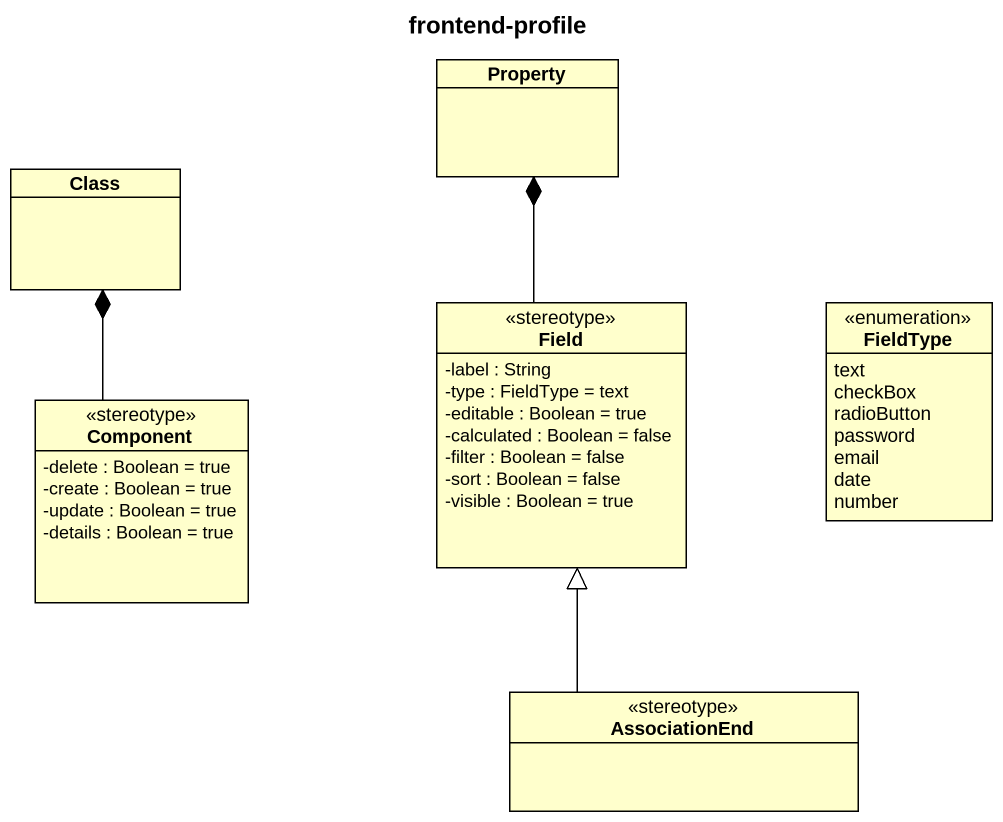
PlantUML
@startuml
title frontend-profile
hide circle
hide empty members
skinparam classAttributeIconSize 0
class Property
class "Class" as Class_
class Field <<stereotype>> {
  -label : String
  -type : FieldType = text
  -editable : Boolean = true
  -calculated : Boolean = false
  -filter : Boolean = false
  -sort : Boolean = false
  -visible : Boolean = true
}
enum FieldType {
  text
  checkBox
  radioButton
  password
  email
  date
  number
}
class "Component" as Component_ <<stereotype>> {
  -delete : Boolean = true
  -create : Boolean = true
  -update : Boolean = true
  -details : Boolean = true
}
class AssociationEnd <<stereotype>>
Field -up-* Property
Component_ -up-* Class_
AssociationEnd -up-|> Field
@enduml
